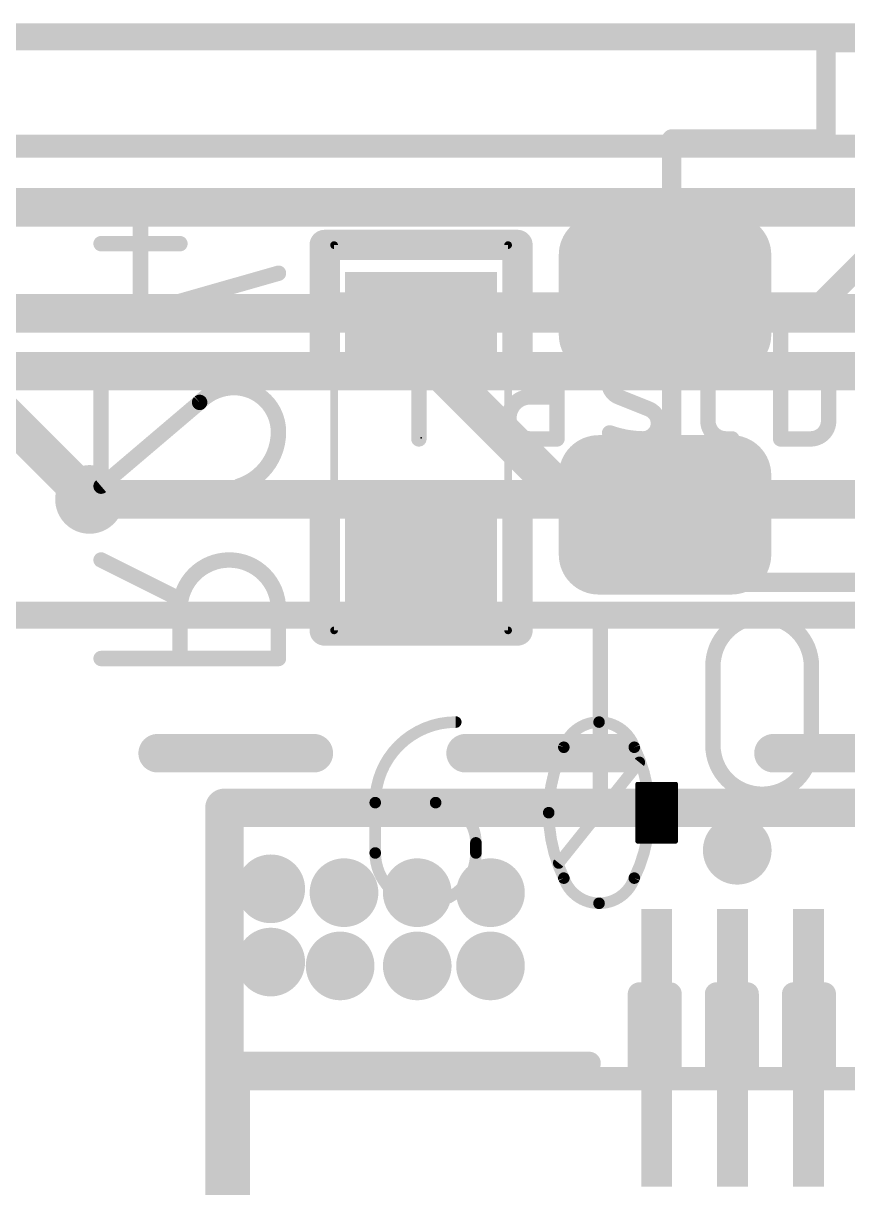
# Model space of a CAD drawing. Extents: x -5 to 103, y -6 to 58.
# Drawn here: x 25.34 to 30.78, y 38.14 to 45.81 of the extents above; entities that cross this region are included whole.
import ezdxf

# ---------------------------------------------------------------- set-up
doc = ezdxf.new("R2010")
doc.units = 0
for name, color, linetype in [('1', 12, 'CONTINUOUS'), ('16', 132, 'CONTINUOUS'), ('18', 110, 'CONTINUOUS'), ('20', 31, 'CONTINUOUS'), ('21', 40, 'CONTINUOUS'), ('22', 3, 'CONTINUOUS'), ('24', 53, 'CONTINUOUS'), ('26', 3, 'CONTINUOUS'), ('40', 132, 'CONTINUOUS'), ('51', 254, 'CONTINUOUS')]:
    doc.layers.add(name, color=color, linetype=linetype)

# ---------------------------------------------------------------- blocks, each defined once
blk = doc.blocks.new('RECT')
blk.add_solid([(-0.5, -0.5), (0.5, -0.5), (-0.5, 0.5), (0.5, 0.5)])
blk = doc.blocks.new('RECT168000X224000R50')
at = {"const_width": 0.2625}
blk.add_lwpolyline([(0.3938, -0.4375), (0.3938, 0.4375, 0.4142), (0.2625, 0.5687), (-0.2625, 0.5687, 0.4142), (-0.3938, 0.4375), (-0.3938, -0.4375, 0.4142), (-0.2625, -0.5687), (0.2625, -0.5687, 0.4142)], format="xyb", close=True, dxfattribs=at)
blk.add_solid([(-0.2879, -0.4629), (0.2879, -0.4629), (-0.2879, 0.4629), (0.2879, 0.4629)])
blk = doc.blocks.new('ROUNDV')
at = {"const_width": 0.5}
blk.add_lwpolyline([(0, -0.25, 1), (0, 0.25, 1), (0, -0.25)], format="xyb", dxfattribs=at)

msp = doc.modelspace()

# ---------------------------------------------------------------- linework, layer by layer
at = {"layer": '1'}
for points, const_width in [([(7.62, 45.72), (82.55, 45.72)], 0.1778), ([(80.4545, 44.5968), (9.0368, 44.5968)], 0.254), ([(79.5457, 43.8983), (10.414, 43.8983)], 0.254), ([(71.628, 43.5173), (10.5718, 43.5173)], 0.254), ([(25.781, 42.672), (34.544, 42.672)], 0.254), ([(77.47, 41.91), (11.43, 41.91)], 0.1778), ([(26.67, 40.64), (26.67, 30.48)], 0.254), ([(46.99, 40.64), (26.67, 40.64)], 0.254)]:
    msp.add_lwpolyline(points, dxfattribs=dict(at, const_width=const_width))
at = {"layer": '1', "const_width": 0.127}
for points in [[(25.781, 42.7355, 1), (25.781, 42.6085)], [(26.7335, 40.64, 1), (26.6065, 40.64)], [(26.67, 40.7035, 1), (26.67, 40.5765)]]:
    msp.add_lwpolyline(points, format="xyb", dxfattribs=at)
at = {"layer": '16'}
for points, const_width in [([(23.8562, 44.5968), (25.781, 42.672)], 0.254), ([(27.9654, 43.7896), (27.9654, 43.6474)], 0.254), ([(29.0424, 42.5704), (27.9654, 43.6474)], 0.254), ([(29.0424, 42.5704), (29.5724, 42.5704)], 0.1524)]:
    msp.add_lwpolyline(points, dxfattribs=dict(at, const_width=const_width))
for points, const_width in [([(28.0289, 43.7896, 1), (27.9019, 43.7896)], 0.127), ([(28.0103, 43.6923, 1), (27.9205, 43.6025)], 0.127), ([(27.9019, 43.6474, 1), (28.0289, 43.6474)], 0.127), ([(25.7361, 42.6271, 1), (25.8259, 42.7169)], 0.127), ([(28.9975, 42.5255, 1), (29.0873, 42.6153)], 0.127), ([(29.0424, 42.6085, 1), (29.0424, 42.5323)], 0.0762), ([(29.5724, 42.5323, 1), (29.5724, 42.6085)], 0.0762)]:
    msp.add_lwpolyline(points, format="xyb", dxfattribs=dict(at, const_width=const_width))
at = {"layer": '20', "const_width": 0.1524}
msp.add_lwpolyline([(5, 45), (95, 45)], dxfattribs=at)
at = {"layer": '21'}
for points, const_width in [([(30.6, 43.96), (31.2, 44.56)], 0.1524), ([(27.28, 43.96), (30.6, 43.96)], 0.1524), ([(27.9508, 43.0708), (27.9508, 43.782)], 0.1016), ([(27.9508, 43.782), (28.2669, 43.782)], 0.1016), ([(29.8551, 43.782), (29.8551, 43.1893)], 0.1016), ([(30.3341, 43.782), (30.3341, 43.0708)], 0.1016), ([(28.742, 43.5449), (28.584, 43.5449)], 0.1016), ([(29.776, 43.5449), (30.0131, 43.5449)], 0.1016), ([(30.5317, 43.5449), (30.3341, 43.5449)], 0.1016), ([(27.9508, 43.4659), (28.2669, 43.4659)], 0.1016), ([(28.8605, 43.0708), (28.8605, 43.4264)], 0.1016), ([(30.6502, 43.1893), (30.6502, 43.4264)], 0.1016), ([(28.8605, 43.3474), (28.6827, 43.3474)], 0.1016), ([(29.4645, 43.2684), (29.2669, 43.3474)], 0.1016), ([(28.6827, 43.0708), (28.8605, 43.0708)], 0.1016), ([(29.9736, 43.0708), (30.0131, 43.0708)], 0.1016), ([(30.3341, 43.0708), (30.5317, 43.0708)], 0.1016), ([(28.8725, 40.2766), (29.4031, 40.9398)], 0.0762), ([(29.3903, 40.7987), (29.3903, 40.4177)], 0.0254), ([(29.6443, 40.7987), (29.3903, 40.7987)], 0.0254), ([(29.3903, 40.7924), (29.6443, 40.7924)], 0.0254), ([(29.3903, 40.767), (29.6443, 40.767)], 0.0254), ([(29.3903, 40.7416), (29.6443, 40.7416)], 0.0254), ([(29.6443, 40.4177), (29.6443, 40.7987)], 0.0254), ([(27.6632, 40.6745), (28.0611, 40.6745)], 0.0762), ([(27.6632, 40.3429), (27.6632, 40.6745)], 0.0762), ([(29.3903, 40.7162), (29.6443, 40.7162)], 0.0254), ([(29.3903, 40.6908), (29.6443, 40.6908)], 0.0254), ([(29.3903, 40.6654), (29.6443, 40.6654)], 0.0254), ([(29.3903, 40.64), (29.6443, 40.64)], 0.0254), ([(29.3903, 40.6146), (29.6443, 40.6146)], 0.0254), ([(29.3903, 40.5892), (29.6443, 40.5892)], 0.0254), ([(29.3903, 40.5638), (29.6443, 40.5638)], 0.0254), ([(29.3903, 40.5384), (29.6443, 40.5384)], 0.0254), ([(29.3903, 40.513), (29.6443, 40.513)], 0.0254), ([(28.3264, 40.4092), (28.3264, 40.3429)], 0.0762), ([(29.3903, 40.4876), (29.6443, 40.4876)], 0.0254), ([(29.3903, 40.4622), (29.6443, 40.4622)], 0.0254), ([(29.3903, 40.4368), (29.6443, 40.4368)], 0.0254), ([(29.3903, 40.4177), (29.6443, 40.4177)], 0.0254), ([(26.6345, 38.9572), (26.6345, 32.7596)], 0.1524), ([(29.0729, 38.9572), (26.6345, 38.9572)], 0.1524)]:
    msp.add_lwpolyline(points, dxfattribs=dict(at, const_width=const_width))
for points, const_width in [([(27.28, 43.9981, 1), (27.28, 43.9219)], 0.0762), ([(30.6, 43.9219, 1), (30.6, 43.9981)], 0.0762), ([(30.5731, 43.9869, 1), (30.6269, 43.9331)], 0.0762), ([(27.9762, 43.782, 1), (27.9254, 43.782)], 0.0508), ([(27.9508, 43.8074, 1), (27.9508, 43.7566)], 0.0508), ([(28.2669, 43.7566, 1), (28.2669, 43.8074)], 0.0508), ([(29.8805, 43.782, 1), (29.8297, 43.782)], 0.0508), ([(30.3595, 43.782, 1), (30.3087, 43.782)], 0.0508), ([(28.584, 43.5703, 1), (28.584, 43.5195)], 0.0508), ([(28.8605, 43.4264, 0.4142), (28.742, 43.5449)], 0.1016), ([(28.742, 43.5703, 1), (28.742, 43.5195)], 0.0508), ([(28.742, 43.5195, 1), (28.742, 43.5703)], 0.0508), ([(29.3064, 43.5449, 0.8318), (29.2669, 43.3474)], 0.1016), ([(29.4842, 43.5054, 0.1025), (29.3064, 43.5449)], 0.1016), ([(29.3068, 43.5703, 1), (29.3061, 43.5195)], 0.0508), ([(29.3061, 43.5195, 1), (29.3068, 43.5703)], 0.0508), ([(29.776, 43.5703, 1), (29.776, 43.5195)], 0.0508), ([(30.0131, 43.5195, 1), (30.0131, 43.5703)], 0.0508), ([(30.3341, 43.5703, 1), (30.3341, 43.5195)], 0.0508), ([(30.6502, 43.4264, 0.4142), (30.5317, 43.5449)], 0.1016), ([(30.5317, 43.5703, 1), (30.5317, 43.5195)], 0.0508), ([(30.5317, 43.5195, 1), (30.5317, 43.5703)], 0.0508), ([(27.9508, 43.4913, 1), (27.9508, 43.4405)], 0.0508), ([(28.2669, 43.4405, 1), (28.2669, 43.4913)], 0.0508), ([(29.4738, 43.4823, 1), (29.4947, 43.5286)], 0.0508), ([(28.8859, 43.4264, 1), (28.8351, 43.4264)], 0.0508), ([(28.8351, 43.4264, 1), (28.8859, 43.4264)], 0.0508), ([(30.6756, 43.4264, 1), (30.6248, 43.4264)], 0.0508), ([(30.6248, 43.4264, 1), (30.6756, 43.4264)], 0.0508), ([(28.6827, 43.3474, 1), (28.6827, 43.0708)], 0.1016), ([(28.6827, 43.3728, 1), (28.6827, 43.322)], 0.0508), ([(28.6827, 43.322, 1), (28.6827, 43.3728)], 0.0508), ([(28.8605, 43.322, 1), (28.8605, 43.3728)], 0.0508), ([(29.2763, 43.371, 1), (29.2575, 43.3238)], 0.0508), ([(29.2575, 43.3238, 1), (29.2763, 43.371)], 0.0508), ([(29.425, 43.0708, 0.8318), (29.4645, 43.2684)], 0.1016), ([(29.4739, 43.2919, 1), (29.455, 43.2448)], 0.0508), ([(29.455, 43.2448, 1), (29.4739, 43.2919)], 0.0508), ([(29.8551, 43.1893, 0.4142), (29.9736, 43.0708)], 0.1016), ([(29.8805, 43.1893, 1), (29.8297, 43.1893)], 0.0508), ([(29.8297, 43.1893, 1), (29.8805, 43.1893)], 0.0508), ([(30.5317, 43.0708, 0.4142), (30.6502, 43.1893)], 0.1016), ([(30.6756, 43.1893, 1), (30.6248, 43.1893)], 0.0508), ([(30.6248, 43.1893, 1), (30.6756, 43.1893)], 0.0508), ([(28.6827, 43.0962, 1), (28.6827, 43.0454)], 0.0508), ([(28.6827, 43.0454, 1), (28.6827, 43.0962)], 0.0508), ([(28.8605, 43.0454, 1), (28.8605, 43.0962)], 0.0508), ([(29.2076, 43.1103, 0.083), (29.425, 43.0708)], 0.1016), ([(29.2162, 43.1342, 1), (29.199, 43.0864)], 0.0508), ([(29.4253, 43.0962, 1), (29.4246, 43.0454)], 0.0508), ([(29.4246, 43.0454, 1), (29.4253, 43.0962)], 0.0508), ([(29.9736, 43.0962, 1), (29.9736, 43.0454)], 0.0508), ([(29.9736, 43.0454, 1), (29.9736, 43.0962)], 0.0508), ([(30.0131, 43.0454, 1), (30.0131, 43.0962)], 0.0508), ([(30.3341, 43.0962, 1), (30.3341, 43.0454)], 0.0508), ([(30.5317, 43.0962, 1), (30.5317, 43.0454)], 0.0508), ([(30.5317, 43.0454, 1), (30.5317, 43.0962)], 0.0508), ([(27.9254, 43.0708, 1), (27.9762, 43.0708)], 0.0508), ([(28.8351, 43.0708, 1), (28.8859, 43.0708)], 0.0508), ([(30.3087, 43.0708, 1), (30.3595, 43.0708)], 0.0508), ([(28.1938, 41.2051, 0.4142), (27.6632, 40.6745)], 0.0762), ([(28.1938, 41.1861, 1), (28.1938, 41.2241)], 0.0381), ([(29.1378, 41.2051, 0.3205), (28.9057, 41.0393)], 0.0762), ([(29.3699, 41.0393, 0.3205), (29.1378, 41.2051)], 0.0762), ([(29.1378, 41.2241, 1), (29.1378, 41.1861)], 0.0381), ([(29.1378, 41.1861, 1), (29.1378, 41.2241)], 0.0381), ([(28.9057, 41.0393, 0.1139), (28.8062, 40.6082)], 0.0762), ([(28.8877, 41.0455, 1), (28.9237, 41.0331)], 0.0381), ([(28.9228, 41.0309, 1), (28.8886, 41.0476)], 0.0381), ([(29.4694, 40.6082, 0.1139), (29.3699, 41.0393)], 0.0762), ([(29.3871, 41.0476, 1), (29.3528, 41.0309)], 0.0381), ([(29.3519, 41.0331, 1), (29.388, 41.0455)], 0.0381), ([(29.418, 40.9279, 1), (29.3882, 40.9517)], 0.0381), ([(29.3966, 40.7987, 1), (29.3839, 40.7987)], 0.0127), ([(29.3903, 40.8051, 1), (29.3903, 40.7924)], 0.0127), ([(29.3903, 40.7987, 1), (29.3903, 40.7861)], 0.0127), ([(29.3903, 40.7734, 1), (29.3903, 40.7607)], 0.0127), ([(29.3903, 40.748, 1), (29.3903, 40.7353)], 0.0127), ([(29.6506, 40.7987, 1), (29.6379, 40.7987)], 0.0127), ([(29.6443, 40.7924, 1), (29.6443, 40.8051)], 0.0127), ([(29.6443, 40.7861, 1), (29.6443, 40.7987)], 0.0127), ([(29.6443, 40.7607, 1), (29.6443, 40.7734)], 0.0127), ([(29.6443, 40.7353, 1), (29.6443, 40.748)], 0.0127), ([(27.6632, 40.6936, 1), (27.6632, 40.6555)], 0.0381), ([(27.6822, 40.6745, 1), (27.6441, 40.6745)], 0.0381), ([(27.6441, 40.6745, 1), (27.6822, 40.6745)], 0.0381), ([(28.0611, 40.6936, 1), (28.0611, 40.6555)], 0.0381), ([(28.3264, 40.4092, 0.4142), (28.0611, 40.6745)], 0.0762), ([(28.0611, 40.6555, 1), (28.0611, 40.6936)], 0.0381), ([(29.3903, 40.7225, 1), (29.3903, 40.7099)], 0.0127), ([(29.3903, 40.6972, 1), (29.3903, 40.6845)], 0.0127), ([(29.3903, 40.6718, 1), (29.3903, 40.6591)], 0.0127), ([(29.6443, 40.7099, 1), (29.6443, 40.7225)], 0.0127), ([(29.6443, 40.6845, 1), (29.6443, 40.6972)], 0.0127), ([(29.6443, 40.6591, 1), (29.6443, 40.6718)], 0.0127), ([(28.8252, 40.6082, 1), (28.7871, 40.6082)], 0.0381), ([(28.7871, 40.6082, 1), (28.8252, 40.6082)], 0.0381), ([(28.8062, 40.6082, 0.1139), (28.9057, 40.1771)], 0.0762), ([(29.3699, 40.1771, 0.1139), (29.4694, 40.6082)], 0.0762), ([(29.3903, 40.6463, 1), (29.3903, 40.6337)], 0.0127), ([(29.3903, 40.621, 1), (29.3903, 40.6083)], 0.0127), ([(29.3903, 40.5956, 1), (29.3903, 40.5829)], 0.0127), ([(29.4885, 40.6082, 1), (29.4504, 40.6082)], 0.0381), ([(29.4504, 40.6082, 1), (29.4885, 40.6082)], 0.0381), ([(29.6443, 40.6337, 1), (29.6443, 40.6463)], 0.0127), ([(29.6443, 40.6083, 1), (29.6443, 40.621)], 0.0127), ([(29.6443, 40.5829, 1), (29.6443, 40.5956)], 0.0127), ([(29.3903, 40.5701, 1), (29.3903, 40.5575)], 0.0127), ([(29.3903, 40.5448, 1), (29.3903, 40.5321)], 0.0127), ([(29.3903, 40.5194, 1), (29.3903, 40.5067)], 0.0127), ([(29.6443, 40.5575, 1), (29.6443, 40.5701)], 0.0127), ([(29.6443, 40.5321, 1), (29.6443, 40.5448)], 0.0127), ([(29.6443, 40.5067, 1), (29.6443, 40.5194)], 0.0127), ([(28.3455, 40.4092, 1), (28.3074, 40.4092)], 0.0381), ([(29.3903, 40.4939, 1), (29.3903, 40.4813)], 0.0127), ([(29.3903, 40.4686, 1), (29.3903, 40.4559)], 0.0127), ([(29.3903, 40.4432, 1), (29.3903, 40.4305)], 0.0127), ([(29.3903, 40.4241, 1), (29.3903, 40.4114)], 0.0127), ([(29.6443, 40.4813, 1), (29.6443, 40.4939)], 0.0127), ([(29.6443, 40.4559, 1), (29.6443, 40.4686)], 0.0127), ([(29.6443, 40.4305, 1), (29.6443, 40.4432)], 0.0127), ([(29.6443, 40.4114, 1), (29.6443, 40.4241)], 0.0127), ([(27.6632, 40.3429, 1), (28.3264, 40.3429)], 0.0762), ([(27.6822, 40.3429, 1), (27.6441, 40.3429)], 0.0381), ([(27.6441, 40.3429, 1), (27.6822, 40.3429)], 0.0381), ([(28.3074, 40.4092, 1), (28.3455, 40.4092)], 0.0381), ([(28.3455, 40.3429, 1), (28.3074, 40.3429)], 0.0381), ([(28.3074, 40.3429, 1), (28.3455, 40.3429)], 0.0381), ([(29.3839, 40.4177, 1), (29.3966, 40.4177)], 0.0127), ([(29.6379, 40.4177, 1), (29.6506, 40.4177)], 0.0127), ([(28.8576, 40.2885, 1), (28.8874, 40.2647)], 0.0381), ([(28.9057, 40.1771, 0.3205), (29.1378, 40.0113)], 0.0762), ([(28.9237, 40.1833, 1), (28.8877, 40.1709)], 0.0381), ([(28.8886, 40.1688, 1), (28.9228, 40.1855)], 0.0381), ([(29.1378, 40.0113, 0.3205), (29.3699, 40.1771)], 0.0762), ([(29.3528, 40.1855, 1), (29.3871, 40.1688)], 0.0381), ([(29.388, 40.1709, 1), (29.3519, 40.1833)], 0.0381), ([(29.1378, 40.0303, 1), (29.1378, 39.9922)], 0.0381), ([(29.1378, 39.9922, 1), (29.1378, 40.0303)], 0.0381), ([(26.6726, 38.9572, 1), (26.5964, 38.9572)], 0.0762), ([(26.6345, 38.9953, 1), (26.6345, 38.9191)], 0.0762), ([(29.0729, 38.9191, 1), (29.0729, 38.9953)], 0.0762)]:
    msp.add_lwpolyline(points, format="xyb", dxfattribs=dict(at, const_width=const_width))
at = {"layer": '22'}
for points, const_width in [([(30.6324, 45.7137, 1), (30.6324, 45.6501)], 0.0635), ([(30.6641, 45.6819, 1), (30.6007, 45.6819)], 0.0635), ([(29.6164, 45.0787, 1), (29.6164, 45.0151)], 0.0635), ([(29.6482, 45.0469, 1), (29.5847, 45.0469)], 0.0635), ([(30.6324, 45.0151, 1), (30.6324, 45.0787)], 0.0635), ([(30.6007, 45.0469, 1), (30.6641, 45.0469)], 0.0635), ([(27.3804, 44.3484, 1), (27.2804, 44.3484)], 0.1), ([(27.3304, 44.3984, 1), (27.3304, 44.2984)], 0.1), ([(28.6504, 44.3484, 1), (28.5504, 44.3484)], 0.1), ([(28.6004, 44.2984, 1), (28.6004, 44.3984)], 0.1), ([(27.2804, 43.5864, 1), (27.3804, 43.5864)], 0.1), ([(28.5504, 43.5864, 1), (28.6504, 43.5864)], 0.1), ([(27.3804, 42.5704, 1), (27.2804, 42.5704)], 0.1), ([(28.6504, 42.5704, 1), (28.5504, 42.5704)], 0.1), ([(29.6164, 42.1577, 1), (29.6164, 42.0941)], 0.0635), ([(29.5847, 42.1259, 1), (29.6482, 42.1259)], 0.0635), ([(27.3304, 41.8584, 1), (27.3304, 41.7584)], 0.1), ([(28.6004, 41.7584, 1), (28.6004, 41.8584)], 0.1), ([(28.8211, 41.923, 1), (28.8211, 41.8722)], 0.0508), ([(29.1711, 41.8976, 1), (29.1203, 41.8976)], 0.0508), ([(29.4702, 41.8722, 1), (29.4702, 41.923)], 0.0508), ([(30.537, 41.573, 1), (29.8879, 41.573)], 0.1016), ([(27.2804, 41.8084, 1), (27.3804, 41.8084)], 0.1), ([(28.5504, 41.8084, 1), (28.6504, 41.8084)], 0.1), ([(29.9133, 41.573, 1), (29.8625, 41.573)], 0.0508), ([(29.8625, 41.573, 1), (29.9133, 41.573)], 0.0508), ([(30.5624, 41.573, 1), (30.5116, 41.573)], 0.0508), ([(30.5116, 41.573, 1), (30.5624, 41.573)], 0.0508), ([(29.8879, 41.0538, 1), (30.537, 41.0538)], 0.1016), ([(29.9133, 41.0538, 1), (29.8625, 41.0538)], 0.0508), ([(29.8625, 41.0538, 1), (29.9133, 41.0538)], 0.0508), ([(30.5624, 41.0538, 1), (30.5116, 41.0538)], 0.0508), ([(30.5116, 41.0538, 1), (30.5624, 41.0538)], 0.0508), ([(29.1203, 40.7292, 1), (29.1711, 40.7292)], 0.0508)]:
    msp.add_lwpolyline(points, format="xyb", dxfattribs=dict(at, const_width=const_width))
for points, const_width in [([(31.9024, 45.6819), (30.6324, 45.6819)], 0.127), ([(30.6324, 45.6819), (30.6324, 45.0469)], 0.127), ([(30.6324, 45.0469), (29.6164, 45.0469)], 0.127), ([(29.6164, 45.0469), (29.6164, 42.1259)], 0.127), ([(27.3304, 43.5864), (27.3304, 44.3484)], 0.2), ([(27.3304, 44.3484), (28.6004, 44.3484)], 0.2), ([(28.6004, 44.3484), (28.6004, 43.5864)], 0.2), ([(27.3304, 42.5704), (27.3304, 41.8084)], 0.2), ([(28.6004, 41.8084), (28.6004, 42.5704)], 0.2), ([(29.6164, 42.1259), (33.1089, 42.1259)], 0.127), ([(27.3304, 41.8084), (28.6004, 41.8084)], 0.2), ([(29.4702, 41.8976), (28.8211, 41.8976)], 0.1016), ([(29.1457, 40.7292), (29.1457, 41.8976)], 0.1016), ([(29.8879, 41.573), (29.8879, 41.0538)], 0.1016), ([(30.537, 41.0538), (30.537, 41.573)], 0.1016)]:
    msp.add_lwpolyline(points, dxfattribs=dict(at, const_width=const_width))
at = {"layer": '24'}
msp.add_point((27.9654, 43.0784), dxfattribs=at)
at = {"layer": '26', "const_width": 0.1016}
for points in [[(26.1168, 43.9025), (26.1168, 44.5516)], [(26.3765, 44.3569), (25.8572, 44.3569)], [(27.0256, 44.1621), (26.1168, 43.9025)], [(25.8572, 42.7595), (25.8572, 43.4086)], [(26.5063, 43.3112), (25.8572, 42.7595)], [(25.8572, 42.273), (26.3765, 42.0133)], [(26.3765, 41.9484), (26.3765, 41.6239)], [(27.0256, 41.6239), (27.0256, 41.9484)], [(25.8572, 41.6239), (27.0256, 41.6239)]]:
    msp.add_lwpolyline(points, dxfattribs=at)
at = {"layer": '26'}
for points, const_width in [([(26.1422, 44.5516, 1), (26.0914, 44.5516)], 0.0508), ([(25.8572, 44.3823, 1), (25.8572, 44.3315)], 0.0508), ([(26.3765, 44.3315, 1), (26.3765, 44.3823)], 0.0508), ([(27.0326, 44.1377, 1), (27.0186, 44.1866)], 0.0508), ([(26.0914, 43.9025, 1), (26.1422, 43.9025)], 0.0508), ([(26.1099, 43.9269, 1), (26.1238, 43.8781)], 0.0508), ([(25.8826, 43.4086, 1), (25.8318, 43.4086)], 0.0508), ([(26.7335, 43.4086, 0.2053), (26.5063, 43.3112)], 0.1016), ([(27.0256, 43.1165, 0.4142), (26.7335, 43.4086)], 0.1016), ([(26.7335, 43.434, 1), (26.7335, 43.3832)], 0.0508), ([(26.7335, 43.3832, 1), (26.7335, 43.434)], 0.0508), ([(26.4879, 43.3288, 1), (26.5247, 43.2937)], 0.0508), ([(26.5228, 43.2919, 1), (26.4899, 43.3306)], 0.0508), ([(26.766, 42.7595, 0.3252), (27.0256, 43.1165)], 0.1016), ([(27.051, 43.1165, 1), (27.0002, 43.1165)], 0.0508), ([(27.0002, 43.1165, 1), (27.051, 43.1165)], 0.0508), ([(26.7581, 42.7837, 1), (26.7738, 42.7353)], 0.0508), ([(25.8407, 42.7788, 1), (25.8737, 42.7401)], 0.0508), ([(25.8318, 42.7595, 1), (25.8826, 42.7595)], 0.0508), ([(25.8686, 42.2957, 1), (25.8458, 42.2503)], 0.0508), ([(27.0256, 41.9484, 1), (26.3765, 41.9484)], 0.1016), ([(26.3651, 41.9906, 1), (26.3878, 42.036)], 0.0508), ([(26.4019, 41.9484, 1), (26.3511, 41.9484)], 0.0508), ([(26.3511, 41.9484, 1), (26.4019, 41.9484)], 0.0508), ([(27.051, 41.9484, 1), (27.0002, 41.9484)], 0.0508), ([(27.0002, 41.9484, 1), (27.051, 41.9484)], 0.0508), ([(25.8572, 41.6493, 1), (25.8572, 41.5985)], 0.0508), ([(27.0256, 41.5985, 1), (27.0256, 41.6493)], 0.0508), ([(26.3511, 41.6239, 1), (26.4019, 41.6239)], 0.0508), ([(27.0002, 41.6239, 1), (27.051, 41.6239)], 0.0508)]:
    msp.add_lwpolyline(points, format="xyb", dxfattribs=dict(at, const_width=const_width))
at = {"layer": '40', "const_width": 0.0508}
for points in [[(27.3924, 44.3474), (27.3924, 41.8094)], [(28.5384, 44.3474), (27.3924, 44.3474)], [(28.5384, 41.8094), (28.5384, 44.3474)], [(27.3924, 41.8094), (28.5384, 41.8094)]]:
    msp.add_lwpolyline(points, dxfattribs=at)
at = {"layer": '40', "const_width": 0.0254}
for points in [[(27.4051, 44.3474, 1), (27.3797, 44.3474)], [(27.3924, 44.3601, 1), (27.3924, 44.3347)], [(28.5511, 44.3474, 1), (28.5257, 44.3474)], [(28.5384, 44.3347, 1), (28.5384, 44.3601)], [(27.3924, 41.8221, 1), (27.3924, 41.7967)], [(27.3797, 41.8094, 1), (27.4051, 41.8094)], [(28.5257, 41.8094, 1), (28.5511, 41.8094)], [(28.5384, 41.7967, 1), (28.5384, 41.8221)]]:
    msp.add_lwpolyline(points, format="xyb", dxfattribs=at)
at = {"layer": '51'}
for points, const_width in [([(28.1938, 41.2051, 0.4142), (27.6632, 40.6745)], 0.0762), ([(28.1938, 41.1861, 1), (28.1938, 41.2241)], 0.0381), ([(29.1378, 41.2051, 0.3205), (28.9057, 41.0393)], 0.0762), ([(29.3699, 41.0393, 0.3205), (29.1378, 41.2051)], 0.0762), ([(29.1378, 41.2241, 1), (29.1378, 41.1861)], 0.0381), ([(29.1378, 41.1861, 1), (29.1378, 41.2241)], 0.0381), ([(26.23, 41.0635, 1), (26.23, 40.9365)], 0.127), ([(27.2586, 40.9365, 1), (27.2586, 41.0635)], 0.127), ([(28.2586, 41.0635, 1), (28.2586, 40.9365)], 0.127), ([(29.2871, 40.9365, 1), (29.2871, 41.0635)], 0.127), ([(30.2871, 41.0635, 1), (30.2871, 40.9365)], 0.127), ([(28.9057, 41.0393, 0.1139), (28.8062, 40.6082)], 0.0762), ([(28.8877, 41.0455, 1), (28.9237, 41.0331)], 0.0381), ([(28.9228, 41.0309, 1), (28.8886, 41.0476)], 0.0381), ([(29.4694, 40.6082, 0.1139), (29.3699, 41.0393)], 0.0762), ([(29.3871, 41.0476, 1), (29.3528, 41.0309)], 0.0381), ([(29.3519, 41.0331, 1), (29.388, 41.0455)], 0.0381), ([(29.418, 40.9279, 1), (29.3882, 40.9517)], 0.0381), ([(27.6632, 40.6936, 1), (27.6632, 40.6555)], 0.0381), ([(27.6822, 40.6745, 1), (27.6441, 40.6745)], 0.0381), ([(27.6441, 40.6745, 1), (27.6822, 40.6745)], 0.0381), ([(28.0611, 40.6936, 1), (28.0611, 40.6555)], 0.0381), ([(28.3264, 40.4092, 0.4142), (28.0611, 40.6745)], 0.0762), ([(28.0611, 40.6555, 1), (28.0611, 40.6936)], 0.0381), ([(28.8252, 40.6082, 1), (28.7871, 40.6082)], 0.0381), ([(28.7871, 40.6082, 1), (28.8252, 40.6082)], 0.0381), ([(28.8062, 40.6082, 0.1139), (28.9057, 40.1771)], 0.0762), ([(29.3699, 40.1771, 0.1139), (29.4694, 40.6082)], 0.0762), ([(29.4885, 40.6082, 1), (29.4504, 40.6082)], 0.0381), ([(29.4504, 40.6082, 1), (29.4885, 40.6082)], 0.0381), ([(28.3455, 40.4092, 1), (28.3074, 40.4092)], 0.0381), ([(27.6632, 40.3429, 1), (28.3264, 40.3429)], 0.0762), ([(27.6822, 40.3429, 1), (27.6441, 40.3429)], 0.0381), ([(27.6441, 40.3429, 1), (27.6822, 40.3429)], 0.0381), ([(28.3074, 40.4092, 1), (28.3455, 40.4092)], 0.0381), ([(28.3455, 40.3429, 1), (28.3074, 40.3429)], 0.0381), ([(28.3074, 40.3429, 1), (28.3455, 40.3429)], 0.0381), ([(28.8576, 40.2885, 1), (28.8874, 40.2647)], 0.0381), ([(28.9057, 40.1771, 0.3205), (29.1378, 40.0113)], 0.0762), ([(28.9237, 40.1833, 1), (28.8877, 40.1709)], 0.0381), ([(28.8886, 40.1688, 1), (28.9228, 40.1855)], 0.0381), ([(29.1378, 40.0113, 0.3205), (29.3699, 40.1771)], 0.0762), ([(29.3528, 40.1855, 1), (29.3871, 40.1688)], 0.0381), ([(29.388, 40.1709, 1), (29.3519, 40.1833)], 0.0381), ([(29.1378, 40.0303, 1), (29.1378, 39.9922)], 0.0381), ([(29.1378, 39.9922, 1), (29.1378, 40.0303)], 0.0381), ([(29.4031, 39.4525, 1), (29.4031, 39.3763)], 0.0762), ([(29.4412, 39.4144, 1), (29.365, 39.4144)], 0.0762), ([(29.6444, 39.4144, 1), (29.5682, 39.4144)], 0.0762), ([(29.6063, 39.3763, 1), (29.6063, 39.4525)], 0.0762), ([(29.9111, 39.4525, 1), (29.9111, 39.3763)], 0.0762), ([(29.9492, 39.4144, 1), (29.873, 39.4144)], 0.0762), ([(30.1524, 39.4144, 1), (30.0762, 39.4144)], 0.0762), ([(30.1143, 39.3763, 1), (30.1143, 39.4525)], 0.0762), ([(30.4191, 39.4525, 1), (30.4191, 39.3763)], 0.0762), ([(30.4572, 39.4144, 1), (30.381, 39.4144)], 0.0762), ([(30.6604, 39.4144, 1), (30.5842, 39.4144)], 0.0762), ([(30.6223, 39.3763, 1), (30.6223, 39.4525)], 0.0762), ([(26.7615, 38.8937, 1), (26.7615, 38.8175)], 0.0762), ([(26.7996, 38.8556, 1), (26.7234, 38.8556)], 0.0762), ([(29.4031, 38.8937, 1), (29.4031, 38.8175)], 0.0762), ([(29.4031, 38.8175, 1), (29.4031, 38.8937)], 0.0762), ([(29.6063, 38.8937, 1), (29.6063, 38.8175)], 0.0762), ([(29.6063, 38.8175, 1), (29.6063, 38.8937)], 0.0762), ([(29.9111, 38.8937, 1), (29.9111, 38.8175)], 0.0762), ([(29.9111, 38.8175, 1), (29.9111, 38.8937)], 0.0762), ([(30.1143, 38.8937, 1), (30.1143, 38.8175)], 0.0762), ([(30.1143, 38.8175, 1), (30.1143, 38.8937)], 0.0762), ([(30.4191, 38.8937, 1), (30.4191, 38.8175)], 0.0762), ([(30.4191, 38.8175, 1), (30.4191, 38.8937)], 0.0762), ([(30.6223, 38.8937, 1), (30.6223, 38.8175)], 0.0762), ([(30.6223, 38.8175, 1), (30.6223, 38.8937)], 0.0762), ([(29.365, 38.8556, 1), (29.4412, 38.8556)], 0.0762), ([(29.5682, 38.8556, 1), (29.6444, 38.8556)], 0.0762), ([(29.873, 38.8556, 1), (29.9492, 38.8556)], 0.0762), ([(30.0762, 38.8556, 1), (30.1524, 38.8556)], 0.0762), ([(30.381, 38.8556, 1), (30.4572, 38.8556)], 0.0762), ([(30.5842, 38.8556, 1), (30.6604, 38.8556)], 0.0762)]:
    msp.add_lwpolyline(points, format="xyb", dxfattribs=dict(at, const_width=const_width))
for points, const_width in [([(27.2586, 41), (26.23, 41)], 0.254), ([(29.2871, 41), (28.2586, 41)], 0.254), ([(31.3157, 41), (30.2871, 41)], 0.254), ([(28.8725, 40.2766), (29.4031, 40.9398)], 0.0762), ([(27.6632, 40.6745), (28.0611, 40.6745)], 0.0762), ([(27.6632, 40.3429), (27.6632, 40.6745)], 0.0762), ([(28.3264, 40.4092), (28.3264, 40.3429)], 0.0762), ([(29.6063, 39.4144), (29.4031, 39.4144)], 0.1524), ([(29.4031, 39.4144), (29.4031, 38.8556)], 0.1524), ([(29.6063, 38.8556), (29.6063, 39.4144)], 0.1524), ([(30.1143, 39.4144), (29.9111, 39.4144)], 0.1524), ([(29.9111, 39.4144), (29.9111, 38.8556)], 0.1524), ([(30.1143, 38.8556), (30.1143, 39.4144)], 0.1524), ([(30.6223, 39.4144), (30.4191, 39.4144)], 0.1524), ([(30.4191, 39.4144), (30.4191, 38.8556)], 0.1524), ([(30.6223, 38.8556), (30.6223, 39.4144)], 0.1524), ([(29.4031, 38.8556), (26.7615, 38.8556)], 0.1524), ([(26.7615, 38.8556), (26.7615, 32.8612)], 0.1524), ([(29.6063, 38.8556), (29.4031, 38.8556)], 0.1524), ([(29.9111, 38.8556), (29.6063, 38.8556)], 0.1524), ([(30.1143, 38.8556), (29.9111, 38.8556)], 0.1524), ([(30.4191, 38.8556), (30.1143, 38.8556)], 0.1524), ([(30.6223, 38.8556), (30.4191, 38.8556)], 0.1524), ([(30.9271, 38.8556), (30.6223, 38.8556)], 0.1524)]:
    msp.add_lwpolyline(points, dxfattribs=dict(at, const_width=const_width))

# ---------------------------------------------------------------- block references
at = {"layer": '1', "xscale": 0.2032, "yscale": 1.8288}
for p in [(29.5173, 39.0588), (30.0174, 39.0588), (30.5175, 39.0588)]:
    msp.add_blockref('RECT', p, dxfattribs=at)
at = {"layer": '16', "rotation": 90}
for p in [(29.5724, 44.0204), (29.5724, 42.5704)]:
    msp.add_blockref('RECT168000X224000R50', p, dxfattribs=at)
at = {"layer": '16', "xscale": 0.762, "yscale": 1.0008, "rotation": 270}
for p in [(27.9654, 43.7896), (27.9654, 42.3672)]:
    msp.add_blockref('RECT', p, dxfattribs=at)
at = {"layer": '18', "xscale": 0.4524, "yscale": 0.4524}
for p in [(25.781, 42.672), (25.781, 42.672), (30.0482, 40.3606), (30.0482, 40.3606), (26.9748, 40.1066), (26.9748, 40.1066), (27.4574, 40.0812), (27.4574, 40.0812), (27.94, 40.0812), (27.94, 40.0812), (28.4226, 40.0812), (28.4226, 40.0812), (26.9748, 39.624), (26.9748, 39.624), (27.432, 39.5986), (27.432, 39.5986), (27.94, 39.5986), (27.94, 39.5986), (28.4226, 39.5986), (28.4226, 39.5986)]:
    msp.add_blockref('ROUNDV', p, dxfattribs=at)

doc.saveas('drawing.dxf')
